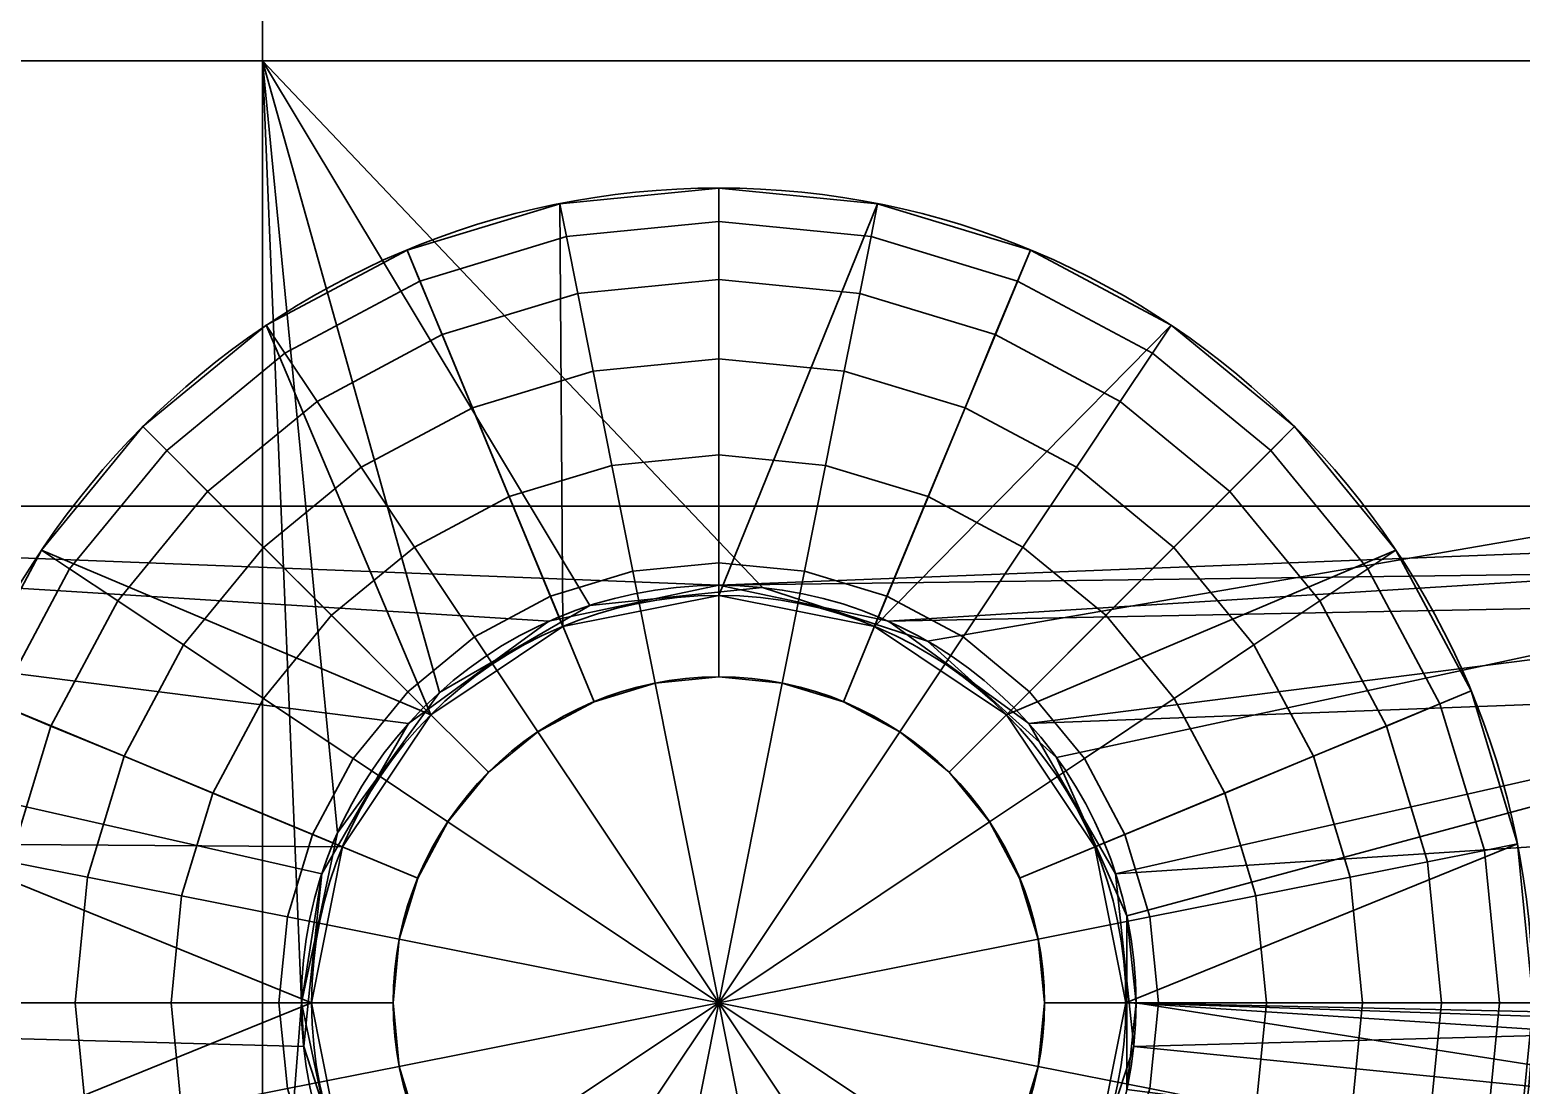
# Model space of a CAD drawing. Header units: millimetres. Extents: x 516 to 946, y 0 to 190.
# Drawn here: x 842.2 to 849.52, y 139.07 to 144.25 of the extents above; entities that cross this region are included whole.
import ezdxf

# ---------------------------------------------------------------- set-up
doc = ezdxf.new("R2010")
doc.units = ezdxf.units.MM
doc.layers.add('1', color=7, linetype='Continuous', true_color=0xffffff)

# ---------------------------------------------------------------- blocks, each defined once
blk = doc.blocks.new('UG_SURFACE_001')
at = {"layer": '1', "color": 252, "linetype": 'Continuous', "lineweight": 35}
for points in [[(327.791274, 146.789238, 3.5), (319.915801, 146.789238, 3.5), (319.915801, 144.101843, 3.5), (327.791274, 144.101843, 3.5)], [(327.791274, 144.101843, 1.5), (319.915801, 144.101843, 1.5), (319.915801, 146.789238, 1.5), (327.791274, 146.789238, 1.5)], [(347.620904, 146.789238, 3.5), (327.791274, 146.789238, 3.5), (327.791274, 144.101843, 3.5), (347.620904, 144.101843, 3.5)], [(347.620904, 144.101843, 1.5), (327.791274, 144.101843, 1.5), (327.791274, 146.789238, 1.5), (347.620904, 146.789238, 1.5)], [(327.791274, 144.101843, 3.5), (319.915801, 144.101843, 3.5), (319.915801, 137.039676, 3.5), (327.791274, 137.039676, 3.5)], [(327.791274, 137.039676, 1.5), (319.915801, 137.039676, 1.5), (319.915801, 144.101843, 1.5), (327.791274, 144.101843, 1.5)], [(327.791274, 144.101843, 3.5), (328.661054, 141.000524, 3.5), (329.399288, 141.426742, 3.5)], [(327.791274, 144.101843, 3.5), (327.791274, 137.039676, 3.5), (327.982783, 139.477074, 3.5)], [(327.791274, 144.101843, 3.5), (328.160018, 140.310884, 3.5), (328.661054, 141.000524, 3.5)], [(347.620904, 144.101843, 3.5), (327.791274, 144.101843, 3.5), (330.247074, 141.515836, 3.5), (331.057787, 141.252428, 3.5)], [(327.982783, 139.477074, 3.5), (328.160018, 140.310884, 3.5), (327.791274, 144.101843, 3.5)], [(329.399288, 141.426742, 3.5), (330.247074, 141.515836, 3.5), (327.791274, 144.101843, 3.5)], [(327.791274, 144.101843, 1.5), (330.247074, 141.515836, 1.5), (329.399288, 141.426742, 1.5)], [(327.791274, 144.101843, 1.5), (328.160018, 140.310884, 1.5), (327.982783, 139.477074, 1.5)], [(329.399288, 141.426742, 1.5), (328.661054, 141.000524, 1.5), (327.791274, 144.101843, 1.5)], [(328.661054, 141.000524, 1.5), (328.160018, 140.310884, 1.5), (327.791274, 144.101843, 1.5)], [(331.057787, 141.252428, 1.5), (330.247074, 141.515836, 1.5), (327.791274, 144.101843, 1.5), (347.620904, 144.101843, 1.5)], [(327.982783, 139.477074, 1.5), (327.791274, 137.039676, 1.5), (327.791274, 144.101843, 1.5)], [(331.057787, 141.252428, 3.5), (331.691265, 140.682027, 3.5), (347.620904, 144.101843, 3.5)], [(347.620904, 144.101843, 1.5), (331.691265, 140.682027, 1.5), (331.057787, 141.252428, 1.5)], [(331.691265, 140.682027, 3.5), (332.037985, 139.903292, 3.5), (347.620904, 144.101843, 3.5)], [(332.037985, 139.903292, 1.5), (331.691265, 140.682027, 1.5), (347.620904, 144.101843, 1.5)], [(347.620904, 137.039676, 3.5), (347.620904, 144.101843, 3.5), (332.037985, 139.903292, 3.5), (332.037985, 139.050856, 3.5)], [(332.082778, 139.477074, 1.5), (332.037985, 139.903292, 1.5), (347.620904, 144.101843, 1.5), (347.620904, 137.039676, 1.5)], [(330.247074, 141.515836, 1.5), (330.247074, 141.515836, 3.5), (329.399288, 141.426742, 3.5), (329.399288, 141.426742, 1.5)], [(331.057787, 141.252428, 1.5), (331.057787, 141.252428, 3.5), (330.247074, 141.515836, 3.5), (330.247074, 141.515836, 1.5)], [(329.399288, 141.426742, 1.5), (329.399288, 141.426742, 3.5), (328.661054, 141.000524, 3.5), (328.661054, 141.000524, 1.5)], [(331.691265, 140.682027, 1.5), (331.691265, 140.682027, 3.5), (331.057787, 141.252428, 3.5), (331.057787, 141.252428, 1.5)], [(328.661054, 141.000524, 1.5), (328.661054, 141.000524, 3.5), (328.160018, 140.310884, 3.5), (328.160018, 140.310884, 1.5)], [(332.037985, 139.903292, 1.5), (332.037985, 139.903292, 3.5), (331.691265, 140.682027, 3.5), (331.691265, 140.682027, 1.5)], [(328.160018, 140.310884, 1.5), (328.160018, 140.310884, 3.5), (327.982783, 139.477074, 3.5), (327.982783, 139.477074, 1.5)], [(332.037985, 139.903292, 3.5), (332.037985, 139.903292, 1.5), (332.082778, 139.477074, 1.5)], [(332.082778, 139.477074, 1.5), (332.037985, 139.050856, 3.5), (332.037985, 139.903292, 3.5)], [(327.791274, 137.039676, 3.5), (328.160018, 138.643265, 3.5), (327.982783, 139.477074, 3.5)], [(327.791274, 137.039676, 1.5), (327.982783, 139.477074, 1.5), (328.160018, 138.643265, 1.5)], [(327.982783, 139.477074, 1.5), (327.982783, 139.477074, 3.5), (328.160018, 138.643265, 3.5), (328.160018, 138.643265, 1.5)], [(347.620904, 137.039676, 1.5), (332.037985, 139.050856, 1.5), (332.082778, 139.477074, 1.5)], [(332.082778, 139.477074, 1.5), (332.037985, 139.050856, 1.5), (332.037985, 139.050856, 3.5)]]:
    blk.add_3dface(points, dxfattribs=at)
blk = doc.blocks.new('1стенка_MODEL')
at = {"layer": '1', "color": 252, "linetype": 'Continuous', "lineweight": 35}
blk.add_circle((330.032776, 139.47707, 1.5), 2.05, dxfattribs=at)
at = {"layer": '1', "color": 252, "linetype": 'Continuous', "lineweight": 35, "extrusion": (0, 0, -1)}
blk.add_circle((-330.032776, 139.47707, -3.5), 2.05, dxfattribs=at)
at = {"layer": '1', "color": 252, "linetype": 'Continuous', "lineweight": 35}
blk.add_blockref('UG_SURFACE_001', (0, 0), dxfattribs=at)
blk = doc.blocks.new('UG_SURFACE_002')
at = {"layer": '1', "color": 252, "linetype": 'Continuous', "lineweight": 35}
for points in [[(254.704952, 158.726171, 3.5), (2.492546, 189.693958, 16.5), (7.492546, 189.08003, 21.500001), (414.399207, 139.11818, 21.500001)], [(7.492546, 187.785283, 21.500001), (414.242595, 137.84267, 21.500001), (414.399207, 139.11818, 21.500001), (7.492546, 189.08003, 21.500001)], [(414.242595, 137.84267, 21.500001), (7.492546, 187.785283, 21.500001), (7.489942, 187.724829, 21.497397)], [(2.492546, 187.540576, 6.734633), (419.101447, 136.387423, 6.734633), (419.120014, 136.538535, 7.5), (2.492546, 187.693954, 7.5)], [(413.8695, 137.183219, 20.8), (7.697187, 187.054902, 20.8), (2.492546, 187.693954, 7.5), (419.120014, 136.538535, 7.5)], [(414.242595, 137.84267, 21.500001), (7.489942, 187.724829, 21.497397), (7.488322, 187.517792, 21.440059)], [(2.492546, 187.103763, 6.085787), (419.048607, 135.957107, 6.085787), (419.101447, 136.387423, 6.734633), (2.492546, 187.540576, 6.734633)], [(414.188027, 137.579471, 21.446716), (7.488322, 187.517792, 21.440059), (7.487983, 187.474385, 21.428039)], [(414.188027, 137.579471, 21.446716), (7.487983, 187.474385, 21.428039), (7.521724, 187.286004, 21.291038)], [(7.488322, 187.517792, 21.440059), (414.188027, 137.579471, 21.446716), (414.242595, 137.84267, 21.500001)], [(414.097965, 137.36172, 21.294976), (7.521724, 187.286004, 21.291038), (7.526125, 187.261432, 21.273168)], [(7.521724, 187.286004, 21.291038), (414.097965, 137.36172, 21.294976), (414.188027, 137.579471, 21.446716)], [(414.097965, 137.36172, 21.294976), (7.526125, 187.261432, 21.273168), (7.594966, 187.123388, 21.066504)], [(2.492546, 186.450049, 5.652241), (418.969542, 135.313109, 5.652241), (419.048607, 135.957107, 6.085787), (2.492546, 187.103763, 6.085787)], [(413.986117, 137.222588, 21.067878), (7.594966, 187.123388, 21.066504), (7.599175, 187.114954, 21.053867)], [(7.594966, 187.123388, 21.066504), (413.986117, 137.222588, 21.067878), (414.097965, 137.36172, 21.294976)], [(7.599175, 187.114954, 21.053867), (7.697187, 187.054902, 20.8), (413.8695, 137.183219, 20.8)], [(413.8695, 137.183219, 20.8), (413.986117, 137.222588, 21.067878), (7.599175, 187.114954, 21.053867)], [(418.969542, 135.313109, 5.652241), (2.492546, 186.450049, 5.652241), (201.001778, 161.30507, 5.5), (220.852703, 158.867672, 5.5)], [(411.854982, 119.865932, 5.446716), (7.670435, 169.493556, 5.446716), (7.557361, 169.278637, 5.294975), (411.920667, 119.629063, 5.294975)], [(7.670435, 169.493556, 5.446716), (411.854982, 119.865932, 5.446716), (216.667414, 144.101843, 5.5), (201.001778, 146.025345, 5.5)], [(411.920667, 119.629063, 5.294975), (7.557361, 169.278637, 5.294975), (7.481808, 169.135034, 5.067878), (411.964566, 119.470797, 5.067878)], [(411.964566, 119.470797, 5.067878), (7.481808, 169.135034, 5.067878), (7.455277, 169.084609, 4.8), (411.979973, 119.415216, 4.8)], [(149.334699, 151.664004, 3.5), (161.549926, 150.164157, 3.5), (411.979973, 119.415216, 4.8), (7.455277, 169.084609, 4.8)], [(418.969542, 135.313109, 5.652241), (220.852703, 158.867672, 5.5), (239.820063, 156.538785, 5.5)], [(414.399207, 139.11818, 21.500001), (260.30454, 158.038616, 3.5), (254.704952, 158.726171, 3.5)], [(414.399207, 139.11818, 21.500001), (272.519767, 156.538785, 3.5), (260.30454, 158.038616, 3.5)], [(239.820063, 156.538785, 5.5), (240.703627, 156.430289, 5.5), (418.969542, 135.313109, 5.652241)], [(414.399207, 139.11818, 21.500001), (280.655473, 155.53984, 3.5), (272.519767, 156.538785, 3.5)], [(418.969542, 135.313109, 5.652241), (240.703627, 156.430289, 5.5), (259.671003, 154.101387, 5.5)], [(414.399207, 139.11818, 21.500001), (292.370707, 154.101387, 3.5), (280.655473, 155.53984, 3.5)], [(259.671003, 154.101387, 5.5), (260.30454, 154.023603, 5.5), (418.969542, 135.313109, 5.652241)], [(414.399207, 139.11818, 21.500001), (300.256401, 153.133154, 3.5), (292.370707, 154.101387, 3.5)], [(260.30454, 154.023603, 5.5), (279.521912, 151.664004, 5.5), (418.969542, 135.313109, 5.652241)], [(414.399207, 139.11818, 21.500001), (312.221617, 151.664004, 3.5), (300.256401, 153.133154, 3.5)], [(418.969542, 135.313109, 5.652241), (279.521912, 151.664004, 5.5), (297.336757, 149.476618, 5.5)], [(414.399207, 139.11818, 21.500001), (320.107311, 150.695771, 3.5), (312.221617, 151.664004, 3.5)], [(414.399207, 139.11818, 21.500001), (351.923466, 146.789238, 3.5), (320.107311, 150.695771, 3.5)], [(411.979973, 119.415216, 4.8), (161.549926, 150.164157, 3.5), (181.150854, 147.757471, 3.5)], [(297.336757, 149.476618, 5.5), (300.256401, 149.118125, 5.5), (418.969542, 135.313109, 5.652241)], [(300.256401, 149.118125, 5.5), (320.107311, 146.680743, 5.5), (418.969542, 135.313109, 5.652241)], [(411.979973, 119.415216, 4.8), (181.150854, 147.757471, 3.5), (189.036548, 146.789238, 3.5)], [(411.979973, 119.415216, 4.8), (189.036548, 146.789238, 3.5), (201.001778, 145.320088, 3.5)], [(359.80916, 144.101843, 3.5), (320.107311, 144.101843, 3.5), (320.107311, 146.789238, 3.5), (351.923466, 146.789238, 3.5)], [(320.107311, 146.680743, 5.5), (320.107311, 144.101843, 5.5), (339.958251, 144.101843, 5.5), (339.958251, 144.24336, 5.5)], [(320.107311, 146.680743, 5.5), (339.958251, 144.24336, 5.5), (418.969542, 135.313109, 5.652241)], [(411.979973, 119.415216, 4.8), (201.001778, 145.320088, 3.5), (210.923553, 144.101843, 3.5)], [(411.979973, 119.415216, 4.8), (210.923553, 144.101843, 3.5), (220.852703, 142.882705, 3.5)], [(220.852703, 143.587962, 5.5), (216.667414, 144.101843, 5.5), (411.854982, 119.865932, 5.446716)], [(320.107311, 144.101843, 3.5), (359.80916, 144.101843, 3.5), (359.80916, 141.914457, 3.5), (320.107311, 141.914457, 3.5)], [(339.958251, 141.914457, 5.5), (339.958251, 144.101843, 5.5), (320.107311, 144.101843, 5.5), (320.107311, 141.914457, 5.5)], [(411.854982, 119.865932, 5.446716), (234.482244, 141.914457, 5.5), (220.852703, 143.587962, 5.5)], [(411.979973, 119.415216, 4.8), (220.852703, 142.882705, 3.5), (228.738382, 141.914457, 3.5)], [(411.979973, 119.415216, 4.8), (228.738382, 141.914457, 3.5), (248.589307, 139.477074, 3.5)], [(411.854982, 119.865932, 5.446716), (240.703627, 141.150564, 5.5), (234.482244, 141.914457, 5.5)], [(320.107311, 141.914457, 3.5), (328.509331, 140.848786, 3.5), (328.083098, 140.110552, 3.5)], [(320.107311, 141.914457, 3.5), (330.032766, 141.527072, 3.5), (329.198956, 141.349837, 3.5)], [(329.198956, 141.349837, 3.5), (328.509331, 140.848786, 3.5), (320.107311, 141.914457, 3.5)], [(330.032766, 141.527072, 3.5), (320.107311, 141.914457, 3.5), (359.80916, 141.914457, 3.5)], [(328.083098, 140.110552, 3.5), (327.982783, 139.477074, 3.5), (320.107311, 139.477074, 3.5), (320.107311, 141.914457, 3.5)], [(339.958251, 141.914457, 5.5), (320.107311, 141.914457, 5.5), (330.032766, 141.527072, 5.5)], [(320.107311, 141.914457, 5.5), (328.509331, 140.848786, 5.5), (329.198956, 141.349837, 5.5)], [(320.107311, 141.914457, 5.5), (320.107311, 139.477074, 5.5), (328.01652, 139.477074, 5.5), (328.083098, 140.110552, 5.5)], [(328.083098, 140.110552, 5.5), (328.509331, 140.848786, 5.5), (320.107311, 141.914457, 5.5)], [(329.198956, 141.349837, 5.5), (330.032766, 141.527072, 5.5), (320.107311, 141.914457, 5.5)], [(359.80916, 141.914457, 3.5), (330.866575, 141.349837, 3.5), (330.032766, 141.527072, 3.5)], [(330.032766, 141.527072, 5.5), (330.866575, 141.349837, 5.5), (339.958251, 141.914457, 5.5)], [(359.80916, 141.914457, 3.5), (331.556231, 140.848786, 3.5), (330.866575, 141.349837, 3.5)], [(330.866575, 141.349837, 5.5), (331.556231, 140.848786, 5.5), (339.958251, 141.914457, 5.5)], [(331.982434, 140.110552, 3.5), (331.556231, 140.848786, 3.5), (359.80916, 141.914457, 3.5)], [(339.958251, 141.914457, 5.5), (331.556231, 140.848786, 5.5), (331.982434, 140.110552, 5.5)], [(359.80916, 141.914457, 3.5), (359.80916, 139.477074, 3.5), (332.049012, 139.477074, 3.5), (331.982434, 140.110552, 3.5)], [(331.982434, 140.110552, 5.5), (332.049012, 139.477074, 5.5), (339.958251, 139.477074, 5.5), (339.958251, 141.914457, 5.5)], [(330.032766, 141.527072, 3.5), (330.032766, 141.527072, 5.5), (329.198956, 141.349837, 5.5), (329.198956, 141.349837, 3.5)], [(330.866575, 141.349837, 3.5), (330.866575, 141.349837, 5.5), (330.032766, 141.527072, 5.5), (330.032766, 141.527072, 3.5)], [(329.198956, 141.349837, 3.5), (329.198956, 141.349837, 5.5), (328.509331, 140.848786, 5.5), (328.509331, 140.848786, 3.5)], [(331.556231, 140.848786, 3.5), (331.556231, 140.848786, 5.5), (330.866575, 141.349837, 5.5), (330.866575, 141.349837, 3.5)], [(254.333168, 139.477074, 5.5), (240.703627, 141.150564, 5.5), (411.854982, 119.865932, 5.446716)], [(328.509331, 140.848786, 3.5), (328.509331, 140.848786, 5.5), (328.083098, 140.110552, 5.5), (328.083098, 140.110552, 3.5)], [(331.982434, 140.110552, 3.5), (331.982434, 140.110552, 5.5), (331.556231, 140.848786, 5.5), (331.556231, 140.848786, 3.5)], [(328.01652, 139.477074, 5.5), (327.982783, 139.477074, 3.5), (328.083098, 140.110552, 3.5)], [(328.083098, 140.110552, 3.5), (328.083098, 140.110552, 5.5), (328.01652, 139.477074, 5.5)], [(332.049012, 139.477074, 5.5), (331.982434, 140.110552, 5.5), (331.982434, 140.110552, 3.5), (332.049012, 139.477074, 3.5)], [(411.979973, 119.415216, 4.8), (248.589307, 139.477074, 3.5), (260.30454, 138.03862, 3.5)], [(411.854982, 119.865932, 5.446716), (260.30454, 138.743877, 5.5), (254.333168, 139.477074, 5.5)], [(320.107311, 139.477074, 3.5), (327.982783, 139.477074, 3.5), (327.994019, 139.262781, 3.5)], [(327.994019, 139.262781, 3.5), (328.257412, 138.452068, 3.5), (320.107311, 134.602293, 3.5), (320.107311, 139.477074, 3.5)], [(320.107311, 139.477074, 5.5), (320.107311, 137.039676, 5.5), (328.257412, 138.452068, 5.5), (327.994019, 139.262781, 5.5)], [(327.994019, 139.262781, 5.5), (328.01652, 139.477074, 5.5), (320.107311, 139.477074, 5.5)], [(327.994019, 139.262781, 3.5), (327.982783, 139.477074, 3.5), (328.01652, 139.477074, 5.5)], [(328.01652, 139.477074, 5.5), (327.994019, 139.262781, 5.5), (327.994019, 139.262781, 3.5)], [(332.071543, 139.262781, 5.5), (331.80812, 138.452068, 5.5), (339.958251, 137.039676, 5.5), (339.958251, 139.477074, 5.5)], [(332.049012, 139.477074, 3.5), (359.80916, 139.477074, 3.5), (349.883705, 139.089689, 3.5)], [(349.883705, 139.089689, 3.5), (349.049896, 138.912454, 3.5), (332.049012, 139.477074, 3.5)], [(349.049896, 138.912454, 3.5), (348.36024, 138.411403, 3.5), (332.049012, 139.477074, 3.5)], [(332.071543, 139.262781, 3.5), (332.049012, 139.477074, 3.5), (348.36024, 138.411403, 3.5), (347.934037, 137.673169, 3.5)], [(332.049012, 139.477074, 3.5), (332.071543, 139.262781, 3.5), (332.071543, 139.262781, 5.5), (332.049012, 139.477074, 5.5)], [(339.958251, 139.477074, 5.5), (332.049012, 139.477074, 5.5), (332.071543, 139.262781, 5.5)], [(327.994019, 139.262781, 3.5), (327.994019, 139.262781, 5.5), (328.257412, 138.452068, 5.5), (328.257412, 138.452068, 3.5)], [(347.934037, 137.673169, 3.5), (347.833693, 137.039676, 3.5), (331.80812, 138.452068, 3.5), (332.071543, 139.262781, 3.5)], [(331.80812, 138.452068, 3.5), (331.80812, 138.452068, 5.5), (332.071543, 139.262781, 5.5), (332.071543, 139.262781, 3.5)]]:
    blk.add_3dface(points, dxfattribs=at)
blk = doc.blocks.new('3пояс_верхний_MODEL')
at = {"layer": '1', "color": 252, "linetype": 'Continuous', "lineweight": 35, "extrusion": (0, 0, -1)}
blk.add_circle((-330.032776, 139.47707, -3.5), 2.05, dxfattribs=at)
at = {"layer": '1', "color": 252, "linetype": 'Continuous', "lineweight": 35, "extrusion": (2.9583e-16, 2.53862e-15, -1)}
blk.add_circle((-330.032776, 139.47707, -5.5), 2.05, dxfattribs=at)
at = {"layer": '1', "color": 252, "linetype": 'Continuous', "lineweight": 35}
blk.add_blockref('UG_SURFACE_002', (0, 0), dxfattribs=at)
blk = doc.blocks.new('UG_SURFACE_006')
at = {"layer": '1', "color": 252, "linetype": 'Continuous', "lineweight": 35}
for points in [[(0, 3.834946, -0.53909), (-0.748161, 3.761258, -0.53909), (-0.780361, 3.923141), (0, 4)], [(-0.765367, 1.847759), (0, 2), (0, 4), (-0.780361, 3.923141)], [(-0.780361, 3.923141, 4), (0, 4, 4), (0, 2, 4), (-0.765367, 1.847759, 4)], [(0, 4, 4), (-0.780361, 3.923141, 4), (-0.748161, 3.761258, 4.53909), (0, 3.834946, 4.53909)], [(0.748161, 3.761258, -0.53909), (0, 3.834946, -0.53909), (0, 4), (0.780361, 3.923141)], [(0.780361, 3.923141), (0, 4), (0, 2)], [(0, 2, 4), (0, 4, 4), (0.780361, 3.923141, 4)], [(0.780361, 3.923141, 4), (0, 4, 4), (0, 3.834946, 4.53909), (0.748161, 3.761258, 4.53909)], [(-0.748161, 3.761258, -0.53909), (-1.46757, 3.543028, -0.53909), (-1.530734, 3.695518), (-0.780361, 3.923141)], [(-0.780361, 3.923141), (-1.530734, 3.695518), (-0.765367, 1.847759)], [(-0.765367, 1.847759, 4), (-1.530734, 3.695518, 4), (-0.780361, 3.923141, 4)], [(-0.780361, 3.923141, 4), (-1.530734, 3.695518, 4), (-1.46757, 3.543028, 4.53909), (-0.748161, 3.761258, 4.53909)], [(0, 2), (0.765367, 1.847759), (1.530734, 3.695518), (0.780361, 3.923141)], [(0.780361, 3.923141, 4), (1.530734, 3.695518, 4), (0.765367, 1.847759, 4), (0, 2, 4)], [(1.46757, 3.543028, -0.53909), (0.748161, 3.761258, -0.53909), (0.780361, 3.923141), (1.530734, 3.695518)], [(1.530734, 3.695518, 4), (0.780361, 3.923141, 4), (0.748161, 3.761258, 4.53909), (1.46757, 3.543028, 4.53909)], [(0, 3.550568, -1.025907), (-0.692681, 3.482345, -1.025907), (-0.748161, 3.761258, -0.53909), (0, 3.834946, -0.53909)], [(0, 3.834946, 4.53909), (-0.748161, 3.761258, 4.53909), (-0.692681, 3.482345, 5.025907), (0, 3.550568, 5.025907)], [(0.692681, 3.482345, -1.025907), (0, 3.550568, -1.025907), (0, 3.834946, -0.53909), (0.748161, 3.761258, -0.53909)], [(0.748161, 3.761258, 4.53909), (0, 3.834946, 4.53909), (0, 3.550568, 5.025907), (0.692681, 3.482345, 5.025907)], [(-0.692681, 3.482345, -1.025907), (-1.358744, 3.280297, -1.025907), (-1.46757, 3.543028, -0.53909), (-0.748161, 3.761258, -0.53909)], [(-0.748161, 3.761258, 4.53909), (-1.46757, 3.543028, 4.53909), (-1.358744, 3.280297, 5.025907), (-0.692681, 3.482345, 5.025907)], [(1.358744, 3.280297, -1.025907), (0.692681, 3.482345, -1.025907), (0.748161, 3.761258, -0.53909), (1.46757, 3.543028, -0.53909)], [(1.46757, 3.543028, 4.53909), (0.748161, 3.761258, 4.53909), (0.692681, 3.482345, 5.025907), (1.358744, 3.280297, 5.025907)], [(-1.46757, 3.543028, -0.53909), (-2.130582, 3.188641, -0.53909), (-2.222281, 3.325878), (-1.530734, 3.695518)], [(-1.414214, 1.414214), (-0.765367, 1.847759), (-1.530734, 3.695518), (-2.222281, 3.325878)], [(-2.222281, 3.325878, 4), (-1.530734, 3.695518, 4), (-0.765367, 1.847759, 4), (-1.414214, 1.414214, 4)], [(-1.530734, 3.695518, 4), (-2.222281, 3.325878, 4), (-2.130582, 3.188641, 4.53909), (-1.46757, 3.543028, 4.53909)], [(2.222281, 3.325878), (1.530734, 3.695518), (0.765367, 1.847759)], [(0.765367, 1.847759, 4), (1.530734, 3.695518, 4), (2.222281, 3.325878, 4)], [(2.130582, 3.188641, -0.53909), (1.46757, 3.543028, -0.53909), (1.530734, 3.695518), (2.222281, 3.325878)], [(2.222281, 3.325878, 4), (1.530734, 3.695518, 4), (1.46757, 3.543028, 4.53909), (2.130582, 3.188641, 4.53909)], [(-1.358744, 3.280297, -1.025907), (-1.97259, 2.952189, -1.025907), (-2.130582, 3.188641, -0.53909), (-1.46757, 3.543028, -0.53909)], [(-1.46757, 3.543028, 4.53909), (-2.130582, 3.188641, 4.53909), (-1.97259, 2.952189, 5.025907), (-1.358744, 3.280297, 5.025907)], [(0, 3.16205, -1.43446), (-0.616885, 3.101292, -1.43446), (-0.692681, 3.482345, -1.025907), (0, 3.550568, -1.025907)], [(0, 3.550568, 5.025907), (-0.692681, 3.482345, 5.025907), (-0.616885, 3.101292, 5.43446), (0, 3.16205, 5.43446)], [(0.616885, 3.101292, -1.43446), (0, 3.16205, -1.43446), (0, 3.550568, -1.025907), (0.692681, 3.482345, -1.025907)], [(0.692681, 3.482345, 5.025907), (0, 3.550568, 5.025907), (0, 3.16205, 5.43446), (0.616885, 3.101292, 5.43446)], [(1.97259, 2.952189, -1.025907), (1.358744, 3.280297, -1.025907), (1.46757, 3.543028, -0.53909), (2.130582, 3.188641, -0.53909)], [(2.130582, 3.188641, 4.53909), (1.46757, 3.543028, 4.53909), (1.358744, 3.280297, 5.025907), (1.97259, 2.952189, 5.025907)], [(-0.616885, 3.101292, -1.43446), (-1.210064, 2.921353, -1.43446), (-1.358744, 3.280297, -1.025907), (-0.692681, 3.482345, -1.025907)], [(-0.692681, 3.482345, 5.025907), (-1.358744, 3.280297, 5.025907), (-1.210064, 2.921353, 5.43446), (-0.616885, 3.101292, 5.43446)], [(1.210064, 2.921353, -1.43446), (0.616885, 3.101292, -1.43446), (0.692681, 3.482345, -1.025907), (1.358744, 3.280297, -1.025907)], [(1.358744, 3.280297, 5.025907), (0.692681, 3.482345, 5.025907), (0.616885, 3.101292, 5.43446), (1.210064, 2.921353, 5.43446)], [(-2.130582, 3.188641, -0.53909), (-2.711716, 2.711716, -0.53909), (-2.828427, 2.828427), (-2.222281, 3.325878)], [(-2.222281, 3.325878), (-2.828427, 2.828427), (-1.414214, 1.414214)], [(-1.414214, 1.414214, 4), (-2.828427, 2.828427, 4), (-2.222281, 3.325878, 4)], [(-2.222281, 3.325878, 4), (-2.828427, 2.828427, 4), (-2.711716, 2.711716, 4.53909), (-2.130582, 3.188641, 4.53909)], [(0.765367, 1.847759), (1.414214, 1.414214), (2.828427, 2.828427), (2.222281, 3.325878)], [(2.222281, 3.325878, 4), (2.828427, 2.828427, 4), (1.414214, 1.414214, 4), (0.765367, 1.847759, 4)], [(2.711716, 2.711716, -0.53909), (2.130582, 3.188641, -0.53909), (2.222281, 3.325878), (2.828427, 2.828427)], [(2.828427, 2.828427, 4), (2.222281, 3.325878, 4), (2.130582, 3.188641, 4.53909), (2.711716, 2.711716, 4.53909)], [(-1.210064, 2.921353, -1.43446), (-1.756741, 2.629149, -1.43446), (-1.97259, 2.952189, -1.025907), (-1.358744, 3.280297, -1.025907)], [(-1.358744, 3.280297, 5.025907), (-1.97259, 2.952189, 5.025907), (-1.756741, 2.629149, 5.43446), (-1.210064, 2.921353, 5.43446)], [(1.756741, 2.629149, -1.43446), (1.210064, 2.921353, -1.43446), (1.358744, 3.280297, -1.025907), (1.97259, 2.952189, -1.025907)], [(1.97259, 2.952189, 5.025907), (1.358744, 3.280297, 5.025907), (1.210064, 2.921353, 5.43446), (1.756741, 2.629149, 5.43446)], [(-1.97259, 2.952189, -1.025907), (-2.510631, 2.510631, -1.025907), (-2.711716, 2.711716, -0.53909), (-2.130582, 3.188641, -0.53909)], [(-2.130582, 3.188641, 4.53909), (-2.711716, 2.711716, 4.53909), (-2.510631, 2.510631, 5.025907), (-1.97259, 2.952189, 5.025907)], [(0, 2.690134, -1.742935), (-0.524819, 2.638444, -1.742935), (-0.616885, 3.101292, -1.43446), (0, 3.16205, -1.43446)], [(0, 3.16205, 5.43446), (-0.616885, 3.101292, 5.43446), (-0.524819, 2.638444, 5.742935), (0, 2.690134, 5.742935)], [(0.524819, 2.638444, -1.742935), (0, 2.690134, -1.742935), (0, 3.16205, -1.43446), (0.616885, 3.101292, -1.43446)], [(0.616885, 3.101292, 5.43446), (0, 3.16205, 5.43446), (0, 2.690134, 5.742935), (0.524819, 2.638444, 5.742935)], [(2.510631, 2.510631, -1.025907), (1.97259, 2.952189, -1.025907), (2.130582, 3.188641, -0.53909), (2.711716, 2.711716, -0.53909)], [(2.711716, 2.711716, 4.53909), (2.130582, 3.188641, 4.53909), (1.97259, 2.952189, 5.025907), (2.510631, 2.510631, 5.025907)], [(-0.524819, 2.638444, -1.742935), (-1.02947, 2.48536, -1.742935), (-1.210064, 2.921353, -1.43446), (-0.616885, 3.101292, -1.43446)], [(-0.616885, 3.101292, 5.43446), (-1.210064, 2.921353, 5.43446), (-1.02947, 2.48536, 5.742935), (-0.524819, 2.638444, 5.742935)], [(1.02947, 2.48536, -1.742935), (0.524819, 2.638444, -1.742935), (0.616885, 3.101292, -1.43446), (1.210064, 2.921353, -1.43446)], [(1.210064, 2.921353, 5.43446), (0.616885, 3.101292, 5.43446), (0.524819, 2.638444, 5.742935), (1.02947, 2.48536, 5.742935)], [(-1.756741, 2.629149, -1.43446), (-2.235907, 2.235907, -1.43446), (-2.510631, 2.510631, -1.025907), (-1.97259, 2.952189, -1.025907)], [(-1.97259, 2.952189, 5.025907), (-2.510631, 2.510631, 5.025907), (-2.235907, 2.235907, 5.43446), (-1.756741, 2.629149, 5.43446)], [(2.235907, 2.235907, -1.43446), (1.756741, 2.629149, -1.43446), (1.97259, 2.952189, -1.025907), (2.510631, 2.510631, -1.025907)], [(2.510631, 2.510631, 5.025907), (1.97259, 2.952189, 5.025907), (1.756741, 2.629149, 5.43446), (2.235907, 2.235907, 5.43446)], [(-1.02947, 2.48536, -1.742935), (-1.494559, 2.236765, -1.742935), (-1.756741, 2.629149, -1.43446), (-1.210064, 2.921353, -1.43446)], [(-1.210064, 2.921353, 5.43446), (-1.756741, 2.629149, 5.43446), (-1.494559, 2.236765, 5.742935), (-1.02947, 2.48536, 5.742935)], [(1.494559, 2.236765, -1.742935), (1.02947, 2.48536, -1.742935), (1.210064, 2.921353, -1.43446), (1.756741, 2.629149, -1.43446)], [(1.756741, 2.629149, 5.43446), (1.210064, 2.921353, 5.43446), (1.02947, 2.48536, 5.742935), (1.494559, 2.236765, 5.742935)], [(-2.711716, 2.711716, -0.53909), (-3.188641, 2.130582, -0.53909), (-3.325878, 2.222281), (-2.828427, 2.828427)], [(-1.414214, 1.414214), (-2.828427, 2.828427), (-3.325878, 2.222281)], [(-3.325878, 2.222281, 4), (-2.828427, 2.828427, 4), (-1.414214, 1.414214, 4)], [(-2.828427, 2.828427, 4), (-3.325878, 2.222281, 4), (-3.188641, 2.130582, 4.53909), (-2.711716, 2.711716, 4.53909)], [(3.325878, 2.222281), (2.828427, 2.828427), (1.414214, 1.414214)], [(1.414214, 1.414214, 4), (2.828427, 2.828427, 4), (3.325878, 2.222281, 4)], [(3.188641, 2.130582, -0.53909), (2.711716, 2.711716, -0.53909), (2.828427, 2.828427), (3.325878, 2.222281)], [(3.325878, 2.222281, 4), (2.828427, 2.828427, 4), (2.711716, 2.711716, 4.53909), (3.188641, 2.130582, 4.53909)], [(-2.510631, 2.510631, -1.025907), (-2.952189, 1.97259, -1.025907), (-3.188641, 2.130582, -0.53909), (-2.711716, 2.711716, -0.53909)], [(-2.711716, 2.711716, 4.53909), (-3.188641, 2.130582, 4.53909), (-2.952189, 1.97259, 5.025907), (-2.510631, 2.510631, 5.025907)], [(2.952189, 1.97259, -1.025907), (2.510631, 2.510631, -1.025907), (2.711716, 2.711716, -0.53909), (3.188641, 2.130582, -0.53909)], [(3.188641, 2.130582, 4.53909), (2.711716, 2.711716, 4.53909), (2.510631, 2.510631, 5.025907), (2.952189, 1.97259, 5.025907)], [(-0.421398, 2.118513, -1.934864), (-0.826603, 1.995595, -1.934864), (-1.02947, 2.48536, -1.742935), (-0.524819, 2.638444, -1.742935)], [(-0.524819, 2.638444, 5.742935), (-1.02947, 2.48536, 5.742935), (-0.826603, 1.995595, 5.934864), (-0.421398, 2.118513, 5.934864)], [(0, 2.160017, -1.934864), (-0.421398, 2.118513, -1.934864), (-0.524819, 2.638444, -1.742935), (0, 2.690134, -1.742935)], [(0, 2.690134, 5.742935), (-0.524819, 2.638444, 5.742935), (-0.421398, 2.118513, 5.934864), (0, 2.160017, 5.934864)], [(0.421398, 2.118513, -1.934864), (0, 2.160017, -1.934864), (0, 2.690134, -1.742935), (0.524819, 2.638444, -1.742935)], [(0.524819, 2.638444, 5.742935), (0, 2.690134, 5.742935), (0, 2.160017, 5.934864), (0.421398, 2.118513, 5.934864)], [(0.826603, 1.995595, -1.934864), (0.421398, 2.118513, -1.934864), (0.524819, 2.638444, -1.742935), (1.02947, 2.48536, -1.742935)], [(1.02947, 2.48536, 5.742935), (0.524819, 2.638444, 5.742935), (0.421398, 2.118513, 5.934864), (0.826603, 1.995595, 5.934864)], [(-1.494559, 2.236765, -1.742935), (-1.902212, 1.902212, -1.742935), (-2.235907, 2.235907, -1.43446), (-1.756741, 2.629149, -1.43446)], [(-1.756741, 2.629149, 5.43446), (-2.235907, 2.235907, 5.43446), (-1.902212, 1.902212, 5.742935), (-1.494559, 2.236765, 5.742935)], [(1.902212, 1.902212, -1.742935), (1.494559, 2.236765, -1.742935), (1.756741, 2.629149, -1.43446), (2.235907, 2.235907, -1.43446)], [(2.235907, 2.235907, 5.43446), (1.756741, 2.629149, 5.43446), (1.494559, 2.236765, 5.742935), (1.902212, 1.902212, 5.742935)], [(-2.235907, 2.235907, -1.43446), (-2.629149, 1.756741, -1.43446), (-2.952189, 1.97259, -1.025907), (-2.510631, 2.510631, -1.025907)], [(-2.510631, 2.510631, 5.025907), (-2.952189, 1.97259, 5.025907), (-2.629149, 1.756741, 5.43446), (-2.235907, 2.235907, 5.43446)], [(2.629149, 1.756741, -1.43446), (2.235907, 2.235907, -1.43446), (2.510631, 2.510631, -1.025907), (2.952189, 1.97259, -1.025907)], [(2.952189, 1.97259, 5.025907), (2.510631, 2.510631, 5.025907), (2.235907, 2.235907, 5.43446), (2.629149, 1.756741, 5.43446)], [(-0.826603, 1.995595, -1.934864), (-1.200041, 1.795988, -1.934864), (-1.494559, 2.236765, -1.742935), (-1.02947, 2.48536, -1.742935)], [(-1.02947, 2.48536, 5.742935), (-1.494559, 2.236765, 5.742935), (-1.200041, 1.795988, 5.934864), (-0.826603, 1.995595, 5.934864)], [(1.200041, 1.795988, -1.934864), (0.826603, 1.995595, -1.934864), (1.02947, 2.48536, -1.742935), (1.494559, 2.236765, -1.742935)], [(1.494559, 2.236765, 5.742935), (1.02947, 2.48536, 5.742935), (0.826603, 1.995595, 5.934864), (1.200041, 1.795988, 5.934864)], [(-3.188641, 2.130582, -0.53909), (-3.543028, 1.46757, -0.53909), (-3.695518, 1.530734), (-3.325878, 2.222281)], [(-3.325878, 2.222281), (-3.695518, 1.530734), (-1.847759, 0.765367), (-1.414214, 1.414214)], [(-1.414214, 1.414214, 4), (-1.847759, 0.765367, 4), (-3.695518, 1.530734, 4), (-3.325878, 2.222281, 4)], [(-3.325878, 2.222281, 4), (-3.695518, 1.530734, 4), (-3.543028, 1.46757, 4.53909), (-3.188641, 2.130582, 4.53909)], [(-1.902212, 1.902212, -1.742935), (-2.236765, 1.494559, -1.742935), (-2.629149, 1.756741, -1.43446), (-2.235907, 2.235907, -1.43446)], [(-2.235907, 2.235907, 5.43446), (-2.629149, 1.756741, 5.43446), (-2.236765, 1.494559, 5.742935), (-1.902212, 1.902212, 5.742935)], [(-1.200041, 1.795988, -1.934864), (-1.527363, 1.527363, -1.934864), (-1.902212, 1.902212, -1.742935), (-1.494559, 2.236765, -1.742935)], [(-1.494559, 2.236765, 5.742935), (-1.902212, 1.902212, 5.742935), (-1.527363, 1.527363, 5.934864), (-1.200041, 1.795988, 5.934864)], [(1.527363, 1.527363, -1.934864), (1.200041, 1.795988, -1.934864), (1.494559, 2.236765, -1.742935), (1.902212, 1.902212, -1.742935)], [(1.902212, 1.902212, 5.742935), (1.494559, 2.236765, 5.742935), (1.200041, 1.795988, 5.934864), (1.527363, 1.527363, 5.934864)], [(1.414214, 1.414214), (1.847759, 0.765367), (3.695518, 1.530734), (3.325878, 2.222281)], [(3.325878, 2.222281, 4), (3.695518, 1.530734, 4), (1.847759, 0.765367, 4), (1.414214, 1.414214, 4)], [(2.236765, 1.494559, -1.742935), (1.902212, 1.902212, -1.742935), (2.235907, 2.235907, -1.43446), (2.629149, 1.756741, -1.43446)], [(2.629149, 1.756741, 5.43446), (2.235907, 2.235907, 5.43446), (1.902212, 1.902212, 5.742935), (2.236765, 1.494559, 5.742935)], [(3.543028, 1.46757, -0.53909), (3.188641, 2.130582, -0.53909), (3.325878, 2.222281), (3.695518, 1.530734)], [(3.695518, 1.530734, 4), (3.325878, 2.222281, 4), (3.188641, 2.130582, 4.53909), (3.543028, 1.46757, 4.53909)], [(-2.952189, 1.97259, -1.025907), (-3.280297, 1.358744, -1.025907), (-3.543028, 1.46757, -0.53909), (-3.188641, 2.130582, -0.53909)], [(-3.188641, 2.130582, 4.53909), (-3.543028, 1.46757, 4.53909), (-3.280297, 1.358744, 5.025907), (-2.952189, 1.97259, 5.025907)], [(0, 1.6, -2), (-0.312145, 1.569256, -2), (-0.421398, 2.118513, -1.934864), (0, 2.160017, -1.934864)], [(0, 2.160017, 5.934864), (-0.421398, 2.118513, 5.934864), (-0.312145, 1.569256, 6), (0, 1.6, 6)], [(0.312145, 1.569256, -2), (0, 1.6, -2), (0, 2.160017, -1.934864), (0.421398, 2.118513, -1.934864)], [(0.421398, 2.118513, 5.934864), (0, 2.160017, 5.934864), (0, 1.6, 6), (0.312145, 1.569256, 6)], [(3.280297, 1.358744, -1.025907), (2.952189, 1.97259, -1.025907), (3.188641, 2.130582, -0.53909), (3.543028, 1.46757, -0.53909)], [(3.543028, 1.46757, 4.53909), (3.188641, 2.130582, 4.53909), (2.952189, 1.97259, 5.025907), (3.280297, 1.358744, 5.025907)], [(-0.312145, 1.569256, -2), (-0.612293, 1.478207, -2), (-0.826603, 1.995595, -1.934864), (-0.421398, 2.118513, -1.934864)], [(-0.421398, 2.118513, 5.934864), (-0.826603, 1.995595, 5.934864), (-0.612293, 1.478207, 6), (-0.312145, 1.569256, 6)], [(0.612293, 1.478207, -2), (0.312145, 1.569256, -2), (0.421398, 2.118513, -1.934864), (0.826603, 1.995595, -1.934864)], [(0.826603, 1.995595, 5.934864), (0.421398, 2.118513, 5.934864), (0.312145, 1.569256, 6), (0.612293, 1.478207, 6)], [(-0.612293, 1.478207, -2), (-0.888912, 1.330351, -2), (-1.200041, 1.795988, -1.934864), (-0.826603, 1.995595, -1.934864)], [(-0.826603, 1.995595, 5.934864), (-1.200041, 1.795988, 5.934864), (-0.888912, 1.330351, 6), (-0.612293, 1.478207, 6)], [(-0.765367, 1.847759), (-0.765367, 1.847759, 4), (0, 2, 4), (0, 2)], [(0, 2), (0, 2, 4), (0.765367, 1.847759, 4), (0.765367, 1.847759)], [(0.888912, 1.330351, -2), (0.612293, 1.478207, -2), (0.826603, 1.995595, -1.934864), (1.200041, 1.795988, -1.934864)], [(1.200041, 1.795988, 5.934864), (0.826603, 1.995595, 5.934864), (0.612293, 1.478207, 6), (0.888912, 1.330351, 6)], [(-2.629149, 1.756741, -1.43446), (-2.921353, 1.210064, -1.43446), (-3.280297, 1.358744, -1.025907), (-2.952189, 1.97259, -1.025907)], [(-2.952189, 1.97259, 5.025907), (-3.280297, 1.358744, 5.025907), (-2.921353, 1.210064, 5.43446), (-2.629149, 1.756741, 5.43446)], [(2.921353, 1.210064, -1.43446), (2.629149, 1.756741, -1.43446), (2.952189, 1.97259, -1.025907), (3.280297, 1.358744, -1.025907)], [(3.280297, 1.358744, 5.025907), (2.952189, 1.97259, 5.025907), (2.629149, 1.756741, 5.43446), (2.921353, 1.210064, 5.43446)], [(-1.527363, 1.527363, -1.934864), (-1.795988, 1.200041, -1.934864), (-2.236765, 1.494559, -1.742935), (-1.902212, 1.902212, -1.742935)], [(-1.902212, 1.902212, 5.742935), (-2.236765, 1.494559, 5.742935), (-1.795988, 1.200041, 5.934864), (-1.527363, 1.527363, 5.934864)], [(-1.414214, 1.414214), (-1.414214, 1.414214, 4), (-0.765367, 1.847759, 4), (-0.765367, 1.847759)], [(0.765367, 1.847759), (0.765367, 1.847759, 4), (1.414214, 1.414214, 4), (1.414214, 1.414214)], [(1.795988, 1.200041, -1.934864), (1.527363, 1.527363, -1.934864), (1.902212, 1.902212, -1.742935), (2.236765, 1.494559, -1.742935)], [(2.236765, 1.494559, 5.742935), (1.902212, 1.902212, 5.742935), (1.527363, 1.527363, 5.934864), (1.795988, 1.200041, 5.934864)], [(-0.888912, 1.330351, -2), (-1.131371, 1.131371, -2), (-1.527363, 1.527363, -1.934864), (-1.200041, 1.795988, -1.934864)], [(-1.200041, 1.795988, 5.934864), (-1.527363, 1.527363, 5.934864), (-1.131371, 1.131371, 6), (-0.888912, 1.330351, 6)], [(1.131371, 1.131371, -2), (0.888912, 1.330351, -2), (1.200041, 1.795988, -1.934864), (1.527363, 1.527363, -1.934864)], [(1.527363, 1.527363, 5.934864), (1.200041, 1.795988, 5.934864), (0.888912, 1.330351, 6), (1.131371, 1.131371, 6)], [(-2.236765, 1.494559, -1.742935), (-2.48536, 1.02947, -1.742935), (-2.921353, 1.210064, -1.43446), (-2.629149, 1.756741, -1.43446)], [(-2.629149, 1.756741, 5.43446), (-2.921353, 1.210064, 5.43446), (-2.48536, 1.02947, 5.742935), (-2.236765, 1.494559, 5.742935)], [(2.48536, 1.02947, -1.742935), (2.236765, 1.494559, -1.742935), (2.629149, 1.756741, -1.43446), (2.921353, 1.210064, -1.43446)], [(2.921353, 1.210064, 5.43446), (2.629149, 1.756741, 5.43446), (2.236765, 1.494559, 5.742935), (2.48536, 1.02947, 5.742935)], [(-0.888912, 1.330351, -2), (-0.612293, 1.478207, -2), (-0.312145, 1.569256, -2), (0, 0, -2)], [(-0.312145, 1.569256, 6), (-0.612293, 1.478207, 6), (-0.888912, 1.330351, 6), (0, 0, 6)], [(-0.312145, 1.569256, -2), (0, 1.6, -2), (0.312145, 1.569256, -2), (0, 0, -2)], [(0.312145, 1.569256, 6), (0, 1.6, 6), (-0.312145, 1.569256, 6), (0, 0, 6)], [(0.312145, 1.569256, -2), (0.612293, 1.478207, -2), (0.888912, 1.330351, -2), (0, 0, -2)], [(0.888912, 1.330351, 6), (0.612293, 1.478207, 6), (0.312145, 1.569256, 6), (0, 0, 6)], [(-1.847759, 0.765367), (-3.695518, 1.530734), (-3.923141, 0.780361)], [(-3.923141, 0.780361, 4), (-3.695518, 1.530734, 4), (-1.847759, 0.765367, 4), (-2, 0, 4)], [(-3.280297, 1.358744, -1.025907), (-3.482345, 0.692681, -1.025907), (-3.761258, 0.748161, -0.53909), (-3.543028, 1.46757, -0.53909)], [(-3.543028, 1.46757, 4.53909), (-3.761258, 0.748161, 4.53909), (-3.482345, 0.692681, 5.025907), (-3.280297, 1.358744, 5.025907)], [(-1.795988, 1.200041, -1.934864), (-1.995595, 0.826603, -1.934864), (-2.48536, 1.02947, -1.742935), (-2.236765, 1.494559, -1.742935)], [(-2.236765, 1.494559, 5.742935), (-2.48536, 1.02947, 5.742935), (-1.995595, 0.826603, 5.934864), (-1.795988, 1.200041, 5.934864)], [(-1.131371, 1.131371, -2), (-1.330351, 0.888912, -2), (-1.795988, 1.200041, -1.934864), (-1.527363, 1.527363, -1.934864)], [(-1.527363, 1.527363, 5.934864), (-1.795988, 1.200041, 5.934864), (-1.330351, 0.888912, 6), (-1.131371, 1.131371, 6)], [(1.330351, 0.888912, -2), (1.131371, 1.131371, -2), (1.527363, 1.527363, -1.934864), (1.795988, 1.200041, -1.934864)], [(1.795988, 1.200041, 5.934864), (1.527363, 1.527363, 5.934864), (1.131371, 1.131371, 6), (1.330351, 0.888912, 6)], [(1.995595, 0.826603, -1.934864), (1.795988, 1.200041, -1.934864), (2.236765, 1.494559, -1.742935), (2.48536, 1.02947, -1.742935)], [(2.48536, 1.02947, 5.742935), (2.236765, 1.494559, 5.742935), (1.795988, 1.200041, 5.934864), (1.995595, 0.826603, 5.934864)], [(3.923141, 0.780361), (3.695518, 1.530734), (1.847759, 0.765367), (2, 0)], [(2, 0, 4), (1.847759, 0.765367, 4), (3.695518, 1.530734, 4), (3.923141, 0.780361, 4)], [(3.482345, 0.692681, -1.025907), (3.280297, 1.358744, -1.025907), (3.543028, 1.46757, -0.53909), (3.761258, 0.748161, -0.53909)], [(3.761258, 0.748161, 4.53909), (3.543028, 1.46757, 4.53909), (3.280297, 1.358744, 5.025907), (3.482345, 0.692681, 5.025907)], [(3.761258, 0.748161, -0.53909), (3.543028, 1.46757, -0.53909), (3.695518, 1.530734), (3.923141, 0.780361)], [(3.923141, 0.780361, 4), (3.695518, 1.530734, 4), (3.543028, 1.46757, 4.53909), (3.761258, 0.748161, 4.53909)], [(-1.847759, 0.765367), (-1.847759, 0.765367, 4), (-1.414214, 1.414214, 4), (-1.414214, 1.414214)], [(1.414214, 1.414214), (1.414214, 1.414214, 4), (1.847759, 0.765367, 4), (1.847759, 0.765367)], [(-2.921353, 1.210064, -1.43446), (-3.101292, 0.616885, -1.43446), (-3.482345, 0.692681, -1.025907), (-3.280297, 1.358744, -1.025907)], [(-3.280297, 1.358744, 5.025907), (-3.482345, 0.692681, 5.025907), (-3.101292, 0.616885, 5.43446), (-2.921353, 1.210064, 5.43446)], [(-1.330351, 0.888912, -2), (-1.131371, 1.131371, -2), (-0.888912, 1.330351, -2), (0, 0, -2)], [(-0.888912, 1.330351, 6), (-1.131371, 1.131371, 6), (-1.330351, 0.888912, 6), (0, 0, 6)], [(0.888912, 1.330351, -2), (1.131371, 1.131371, -2), (1.330351, 0.888912, -2), (0, 0, -2)], [(1.330351, 0.888912, 6), (1.131371, 1.131371, 6), (0.888912, 1.330351, 6), (0, 0, 6)], [(3.101292, 0.616885, -1.43446), (2.921353, 1.210064, -1.43446), (3.280297, 1.358744, -1.025907), (3.482345, 0.692681, -1.025907)], [(3.482345, 0.692681, 5.025907), (3.280297, 1.358744, 5.025907), (2.921353, 1.210064, 5.43446), (3.101292, 0.616885, 5.43446)], [(-2.48536, 1.02947, -1.742935), (-2.638444, 0.524819, -1.742935), (-3.101292, 0.616885, -1.43446), (-2.921353, 1.210064, -1.43446)], [(-2.921353, 1.210064, 5.43446), (-3.101292, 0.616885, 5.43446), (-2.638444, 0.524819, 5.742935), (-2.48536, 1.02947, 5.742935)], [(-1.330351, 0.888912, -2), (-1.478207, 0.612293, -2), (-1.995595, 0.826603, -1.934864), (-1.795988, 1.200041, -1.934864)], [(-1.795988, 1.200041, 5.934864), (-1.995595, 0.826603, 5.934864), (-1.478207, 0.612293, 6), (-1.330351, 0.888912, 6)], [(1.478207, 0.612293, -2), (1.330351, 0.888912, -2), (1.795988, 1.200041, -1.934864), (1.995595, 0.826603, -1.934864)], [(1.995595, 0.826603, 5.934864), (1.795988, 1.200041, 5.934864), (1.330351, 0.888912, 6), (1.478207, 0.612293, 6)], [(2.638444, 0.524819, -1.742935), (2.48536, 1.02947, -1.742935), (2.921353, 1.210064, -1.43446), (3.101292, 0.616885, -1.43446)], [(3.101292, 0.616885, 5.43446), (2.921353, 1.210064, 5.43446), (2.48536, 1.02947, 5.742935), (2.638444, 0.524819, 5.742935)], [(-1.995595, 0.826603, -1.934864), (-2.118513, 0.421398, -1.934864), (-2.638444, 0.524819, -1.742935), (-2.48536, 1.02947, -1.742935)], [(-2.48536, 1.02947, 5.742935), (-2.638444, 0.524819, 5.742935), (-2.118513, 0.421398, 5.934864), (-1.995595, 0.826603, 5.934864)], [(2.118513, 0.421398, -1.934864), (1.995595, 0.826603, -1.934864), (2.48536, 1.02947, -1.742935), (2.638444, 0.524819, -1.742935)], [(2.638444, 0.524819, 5.742935), (2.48536, 1.02947, 5.742935), (1.995595, 0.826603, 5.934864), (2.118513, 0.421398, 5.934864)], [(0, 0, -2), (-1.569256, 0.312145, -2), (-1.478207, 0.612293, -2), (-1.330351, 0.888912, -2)], [(-1.330351, 0.888912, 6), (-1.478207, 0.612293, 6), (-1.569256, 0.312145, 6), (0, 0, 6)], [(1.330351, 0.888912, -2), (1.478207, 0.612293, -2), (1.569256, 0.312145, -2), (0, 0, -2)], [(1.569256, 0.312145, 6), (1.478207, 0.612293, 6), (1.330351, 0.888912, 6), (0, 0, 6)], [(-1.478207, 0.612293, -2), (-1.569256, 0.312145, -2), (-2.118513, 0.421398, -1.934864), (-1.995595, 0.826603, -1.934864)], [(-1.995595, 0.826603, 5.934864), (-2.118513, 0.421398, 5.934864), (-1.569256, 0.312145, 6), (-1.478207, 0.612293, 6)], [(1.569256, 0.312145, -2), (1.478207, 0.612293, -2), (1.995595, 0.826603, -1.934864), (2.118513, 0.421398, -1.934864)], [(2.118513, 0.421398, 5.934864), (1.995595, 0.826603, 5.934864), (1.478207, 0.612293, 6), (1.569256, 0.312145, 6)], [(-3.923141, 0.780361), (-4, 0), (-2, 0), (-1.847759, 0.765367)], [(-2, 0, 4), (-4, 0, 4), (-3.923141, 0.780361, 4)], [(-2, 0), (-2, 0, 4), (-1.847759, 0.765367, 4), (-1.847759, 0.765367)], [(1.847759, 0.765367), (1.847759, 0.765367, 4), (2, 0, 4), (2, 0)], [(2, 0), (4, 0), (3.923141, 0.780361)], [(3.923141, 0.780361, 4), (4, 0, 4), (2, 0, 4)], [(3.550568, 0, -1.025907), (3.482345, 0.692681, -1.025907), (3.761258, 0.748161, -0.53909), (3.834946, 0, -0.53909)], [(3.834946, 0, 4.53909), (3.761258, 0.748161, 4.53909), (3.482345, 0.692681, 5.025907), (3.550568, 0, 5.025907)], [(3.834946, 0, -0.53909), (3.761258, 0.748161, -0.53909), (3.923141, 0.780361), (4, 0)], [(4, 0, 4), (3.923141, 0.780361, 4), (3.761258, 0.748161, 4.53909), (3.834946, 0, 4.53909)], [(-3.101292, 0.616885, -1.43446), (-3.16205, 0, -1.43446), (-3.550568, 0, -1.025907), (-3.482345, 0.692681, -1.025907)], [(-3.482345, 0.692681, 5.025907), (-3.550568, 0, 5.025907), (-3.16205, 0, 5.43446), (-3.101292, 0.616885, 5.43446)], [(3.16205, 0, -1.43446), (3.101292, 0.616885, -1.43446), (3.482345, 0.692681, -1.025907), (3.550568, 0, -1.025907)], [(3.550568, 0, 5.025907), (3.482345, 0.692681, 5.025907), (3.101292, 0.616885, 5.43446), (3.16205, 0, 5.43446)], [(-2.638444, 0.524819, -1.742935), (-2.690134, 0, -1.742935), (-3.16205, 0, -1.43446), (-3.101292, 0.616885, -1.43446)], [(-3.101292, 0.616885, 5.43446), (-3.16205, 0, 5.43446), (-2.690134, 0, 5.742935), (-2.638444, 0.524819, 5.742935)], [(2.690134, 0, -1.742935), (2.638444, 0.524819, -1.742935), (3.101292, 0.616885, -1.43446), (3.16205, 0, -1.43446)], [(3.16205, 0, 5.43446), (3.101292, 0.616885, 5.43446), (2.638444, 0.524819, 5.742935), (2.690134, 0, 5.742935)], [(-2.118513, 0.421398, -1.934864), (-2.160017, 0, -1.934864), (-2.690134, 0, -1.742935), (-2.638444, 0.524819, -1.742935)], [(-2.638444, 0.524819, 5.742935), (-2.690134, 0, 5.742935), (-2.160017, 0, 5.934864), (-2.118513, 0.421398, 5.934864)], [(2.160017, 0, -1.934864), (2.118513, 0.421398, -1.934864), (2.638444, 0.524819, -1.742935), (2.690134, 0, -1.742935)], [(2.690134, 0, 5.742935), (2.638444, 0.524819, 5.742935), (2.118513, 0.421398, 5.934864), (2.160017, 0, 5.934864)], [(-1.569256, 0.312145, -2), (-1.6, 0, -2), (-2.160017, 0, -1.934864), (-2.118513, 0.421398, -1.934864)], [(-2.118513, 0.421398, 5.934864), (-2.160017, 0, 5.934864), (-1.6, 0, 6), (-1.569256, 0.312145, 6)], [(1.6, 0, -2), (1.569256, 0.312145, -2), (2.118513, 0.421398, -1.934864), (2.160017, 0, -1.934864)], [(2.160017, 0, 5.934864), (2.118513, 0.421398, 5.934864), (1.569256, 0.312145, 6), (1.6, 0, 6)], [(-1.569256, -0.312145, -2), (-1.6, 0, -2), (-1.569256, 0.312145, -2), (0, 0, -2)], [(-1.569256, 0.312145, 6), (-1.6, 0, 6), (-1.569256, -0.312145, 6), (0, 0, 6)], [(1.569256, 0.312145, -2), (1.6, 0, -2), (1.569256, -0.312145, -2), (0, 0, -2)], [(1.569256, -0.312145, 6), (1.6, 0, 6), (1.569256, 0.312145, 6), (0, 0, 6)], [(-2, 0), (-4, 0), (-3.923141, -0.780361)], [(-3.923141, -0.780361, 4), (-4, 0, 4), (-2, 0, 4)], [(-3.923141, -0.780361), (-3.695518, -1.530734), (-1.847759, -0.765367), (-2, 0)], [(-2, 0, 4), (-1.847759, -0.765367, 4), (-3.695518, -1.530734, 4), (-3.923141, -0.780361, 4)], [(-3.16205, 0, -1.43446), (-3.101292, -0.616885, -1.43446), (-3.482345, -0.692681, -1.025907), (-3.550568, 0, -1.025907)], [(-3.550568, 0, 5.025907), (-3.482345, -0.692681, 5.025907), (-3.101292, -0.616885, 5.43446), (-3.16205, 0, 5.43446)], [(-2.690134, 0, -1.742935), (-2.638444, -0.524819, -1.742935), (-3.101292, -0.616885, -1.43446), (-3.16205, 0, -1.43446)], [(-3.16205, 0, 5.43446), (-3.101292, -0.616885, 5.43446), (-2.638444, -0.524819, 5.742935), (-2.690134, 0, 5.742935)], [(-2.160017, 0, -1.934864), (-2.118513, -0.421398, -1.934864), (-2.638444, -0.524819, -1.742935), (-2.690134, 0, -1.742935)], [(-2.690134, 0, 5.742935), (-2.638444, -0.524819, 5.742935), (-2.118513, -0.421398, 5.934864), (-2.160017, 0, 5.934864)], [(-1.6, 0, -2), (-1.569256, -0.312145, -2), (-2.118513, -0.421398, -1.934864), (-2.160017, 0, -1.934864)], [(-2.160017, 0, 5.934864), (-2.118513, -0.421398, 5.934864), (-1.569256, -0.312145, 6), (-1.6, 0, 6)], [(-1.847759, -0.765367), (-1.847759, -0.765367, 4), (-2, 0, 4), (-2, 0)], [(-1.330351, -0.888912, -2), (-1.478207, -0.612293, -2), (-1.569256, -0.312145, -2), (0, 0, -2)], [(0, 0, 6), (-1.569256, -0.312145, 6), (-1.478207, -0.612293, 6), (-1.330351, -0.888912, 6)], [(-0.888912, -1.330351, -2), (-1.131371, -1.131371, -2), (-1.330351, -0.888912, -2), (0, 0, -2)], [(-1.330351, -0.888912, 6), (-1.131371, -1.131371, 6), (-0.888912, -1.330351, 6), (0, 0, 6)], [(-0.312145, -1.569256, -2), (-0.612293, -1.478207, -2), (-0.888912, -1.330351, -2), (0, 0, -2)], [(-0.888912, -1.330351, 6), (-0.612293, -1.478207, 6), (-0.312145, -1.569256, 6), (0, 0, 6)], [(0.312145, -1.569256, -2), (0, -1.6, -2), (-0.312145, -1.569256, -2), (0, 0, -2)], [(-0.312145, -1.569256, 6), (0, -1.6, 6), (0.312145, -1.569256, 6), (0, 0, 6)], [(1.569256, -0.312145, -2), (1.478207, -0.612293, -2), (1.330351, -0.888912, -2), (0, 0, -2)], [(1.330351, -0.888912, -2), (1.131371, -1.131371, -2), (0.888912, -1.330351, -2), (0, 0, -2)], [(0.888912, -1.330351, -2), (0.612293, -1.478207, -2), (0.312145, -1.569256, -2), (0, 0, -2)], [(0.312145, -1.569256, 6), (0.612293, -1.478207, 6), (0.888912, -1.330351, 6), (0, 0, 6)], [(0.888912, -1.330351, 6), (1.131371, -1.131371, 6), (1.330351, -0.888912, 6), (0, 0, 6)], [(1.330351, -0.888912, 6), (1.478207, -0.612293, 6), (1.569256, -0.312145, 6), (0, 0, 6)], [(1.569256, -0.312145, -2), (1.6, 0, -2), (2.160017, 0, -1.934864), (2.118513, -0.421398, -1.934864)], [(2.118513, -0.421398, 5.934864), (2.160017, 0, 5.934864), (1.6, 0, 6), (1.569256, -0.312145, 6)], [(3.923141, -0.780361), (4, 0), (2, 0), (1.847759, -0.765367)], [(2, 0), (2, 0, 4), (1.847759, -0.765367, 4), (1.847759, -0.765367)], [(1.847759, -0.765367, 4), (2, 0, 4), (4, 0, 4), (3.923141, -0.780361, 4)], [(2.118513, -0.421398, -1.934864), (2.160017, 0, -1.934864), (2.690134, 0, -1.742935), (2.638444, -0.524819, -1.742935)], [(2.638444, -0.524819, 5.742935), (2.690134, 0, 5.742935), (2.160017, 0, 5.934864), (2.118513, -0.421398, 5.934864)], [(2.638444, -0.524819, -1.742935), (2.690134, 0, -1.742935), (3.16205, 0, -1.43446), (3.101292, -0.616885, -1.43446)], [(3.101292, -0.616885, 5.43446), (3.16205, 0, 5.43446), (2.690134, 0, 5.742935), (2.638444, -0.524819, 5.742935)], [(3.101292, -0.616885, -1.43446), (3.16205, 0, -1.43446), (3.550568, 0, -1.025907), (3.482345, -0.692681, -1.025907)], [(3.482345, -0.692681, 5.025907), (3.550568, 0, 5.025907), (3.16205, 0, 5.43446), (3.101292, -0.616885, 5.43446)], [(3.482345, -0.692681, -1.025907), (3.550568, 0, -1.025907), (3.834946, 0, -0.53909), (3.761258, -0.748161, -0.53909)], [(3.761258, -0.748161, 4.53909), (3.834946, 0, 4.53909), (3.550568, 0, 5.025907), (3.482345, -0.692681, 5.025907)], [(3.761258, -0.748161, -0.53909), (3.834946, 0, -0.53909), (4, 0), (3.923141, -0.780361)], [(3.923141, -0.780361, 4), (4, 0, 4), (3.834946, 0, 4.53909), (3.761258, -0.748161, 4.53909)], [(-1.569256, -0.312145, -2), (-1.478207, -0.612293, -2), (-1.995595, -0.826603, -1.934864), (-2.118513, -0.421398, -1.934864)], [(-2.118513, -0.421398, 5.934864), (-1.995595, -0.826603, 5.934864), (-1.478207, -0.612293, 6), (-1.569256, -0.312145, 6)], [(1.478207, -0.612293, -2), (1.569256, -0.312145, -2), (2.118513, -0.421398, -1.934864), (1.995595, -0.826603, -1.934864)], [(1.995595, -0.826603, 5.934864), (2.118513, -0.421398, 5.934864), (1.569256, -0.312145, 6), (1.478207, -0.612293, 6)]]:
    blk.add_3dface(points, dxfattribs=at)
blk = doc.blocks.new('заклёпка9(4-10-1)_заклёпанная_MODEL')
at = {"layer": '1', "color": 252, "linetype": 'Continuous', "lineweight": 35, "extrusion": (0, 0, -1)}
for centre, radius in [((0, 0), 4), ((0, 0, -4), 4), ((0, 0), 2), ((0, 0, -4), 2), ((0, 0, -6), 1.6), ((0, 0, 2), 1.6)]:
    blk.add_circle(centre, radius, dxfattribs=at)
at = {"layer": '1', "color": 252, "linetype": 'Continuous', "lineweight": 35}
blk.add_blockref('UG_SURFACE_006', (0, 0), dxfattribs=at)

msp = doc.modelspace()

# ---------------------------------------------------------------- block references
at = {"layer": '1', "color": 163, "linetype": 'Continuous', "lineweight": 70}
for name, p in [('1стенка_MODEL', (515.550342, 0)), ('3пояс_верхний_MODEL', (515.550342, 0)), ('заклёпка9(4-10-1)_заклёпанная_MODEL', (845.583118, 139.47707, 1.5))]:
    msp.add_blockref(name, p, dxfattribs=at)

doc.saveas('drawing.dxf')
